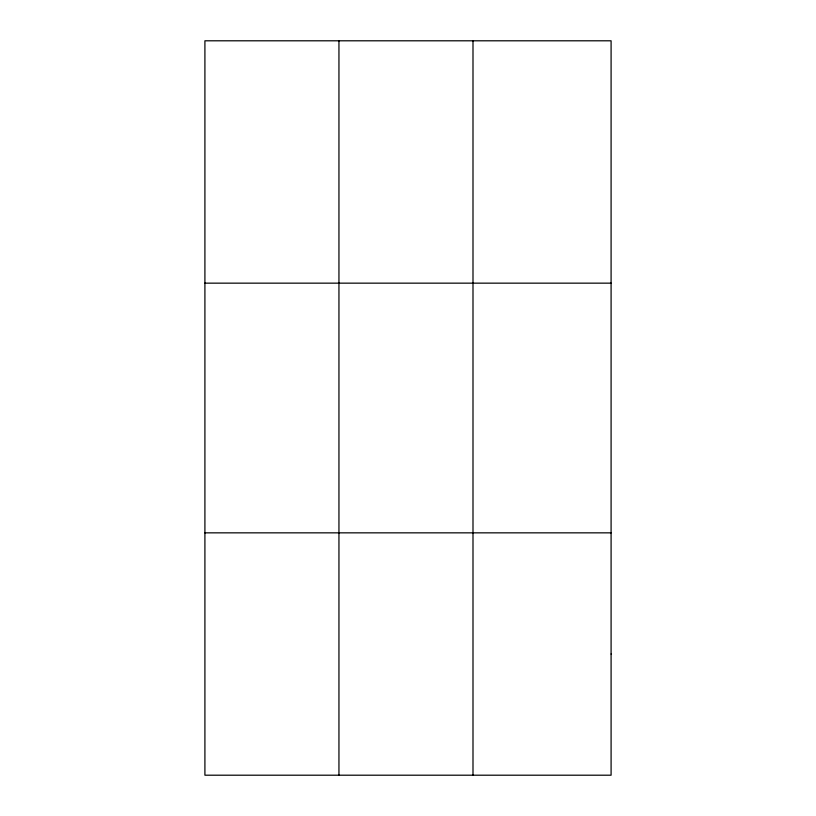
<?xml version="1.0" encoding="UTF-8"?>
<svg xmlns="http://www.w3.org/2000/svg" width="816" height="816" viewBox="0 0 816 816"><rect width="100%" height="100%" fill="white"/><g stroke="black" fill="none" stroke-linecap="round" stroke-linejoin="round"><path stroke-width="1.22" d="M338.946 775.2L338.946 40.8M472.994 775.2L472.994 40.8M204.908 283.152L611.092 283.152M204.908 532.848L611.092 532.848M611.092 654.024L611.092 775.2L204.908 775.2L204.908 40.8L611.092 40.8L611.092 654.024"/></g></svg>
